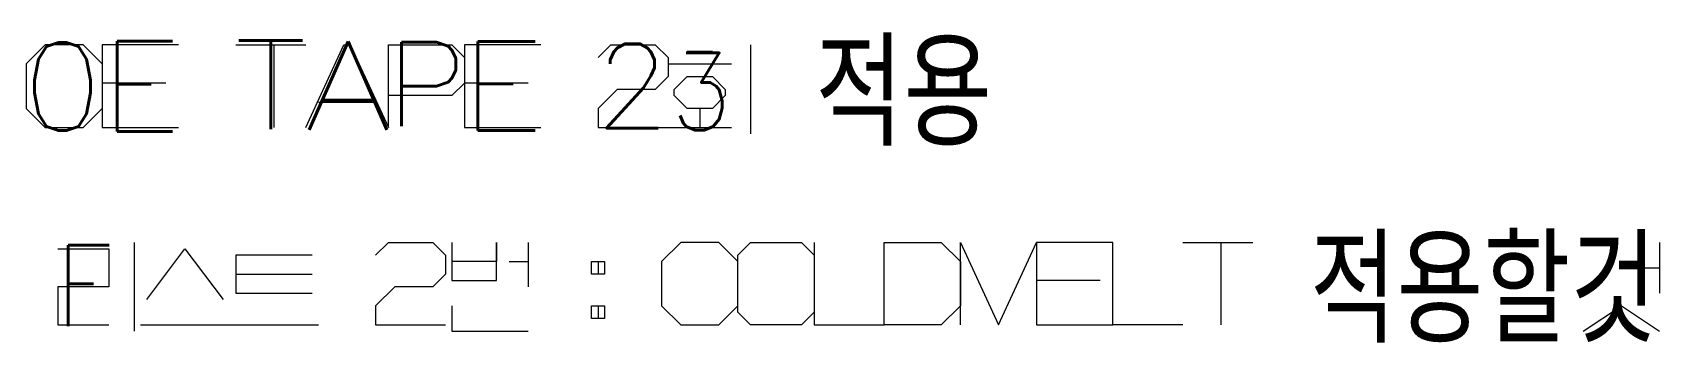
# Model space of a CAD drawing. Extents: x 0 to 174, y 0 to 33.
# Drawn here: x 48.113 to 51.352, y 13.984 to 14.602 of the extents above; entities that cross this region are included whole.
import ezdxf
from ezdxf.enums import TextEntityAlignment as Align

# ---------------------------------------------------------------- set-up
doc = ezdxf.new("R2010")
doc.units = 0
doc.layers.add('OCR_TEXT', color=6, linetype='Continuous')
doc.layers.add('PDF2_형상', color=157, linetype='Continuous', true_color=0x405f80)
doc.layers.add('YOLO_TEXT', color=3, linetype='Continuous', true_color=0x008230)
doc.styles.add('OCR_KOREAN', font='malgun.ttf')
doc.styles.add('OCR_LATIN', font='txt.shx')

msp = doc.modelspace()

# ---------------------------------------------------------------- linework, layer by layer
at = {"layer": 'PDF2_형상', "color": 7, "lineweight": 13}
for points in [[(48.2515, 14.5392), (48.2135, 14.5772), (48.1376, 14.5772), (48.0996, 14.5392), (48.0996, 14.4507), (48.1376, 14.4126), (48.2135, 14.4126), (48.2515, 14.4507)], [(48.4033, 14.5772), (48.2515, 14.5772), (48.2515, 14.4126), (48.4033, 14.4126)], [(48.5172, 14.5772), (48.6564, 14.5772)], [(48.5932, 14.5772), (48.5932, 14.4126)], [(48.6564, 14.4126), (48.7324, 14.5772), (48.745, 14.5772), (48.821, 14.4126), (48.821, 14.5772), (48.9475, 14.5772), (48.9728, 14.5519), (48.9728, 14.5012), (48.9475, 14.476), (48.821, 14.476)], [(49.1247, 14.5772), (48.9728, 14.5772), (48.9728, 14.4126), (49.1247, 14.4126)], [(49.2386, 14.5519), (49.2639, 14.5772), (49.3525, 14.5772), (49.3778, 14.5519), (49.3778, 14.5139), (49.3525, 14.4886), (49.2765, 14.4886), (49.2386, 14.4507), (49.2386, 14.4126), (49.3778, 14.4126), (49.5043, 14.4126)], [(49.5422, 14.5772), (49.5422, 14.4)], [(49.4157, 14.5646), (49.4664, 14.5646)], [(49.3778, 14.5392), (49.5043, 14.5392)], [(48.3781, 14.5012), (48.2515, 14.5012)], [(49.0993, 14.5012), (48.9728, 14.5012)], [(48.6818, 14.4633), (48.7957, 14.4633)], [(49.441, 14.4507), (49.441, 14.4126)], [(48.1629, 14.1708), (48.2642, 14.1708), (48.2642, 14.0949), (48.1629, 14.0949), (48.1629, 14.019), (48.2642, 14.019)], [(48.3147, 14.1835), (48.3147, 14.0064)], [(48.34, 14.0696), (48.416, 14.1708), (48.4919, 14.0696)], [(48.669, 14.1582), (48.5172, 14.1582), (48.5172, 14.0822), (48.669, 14.0822)], [(48.7957, 14.1582), (48.821, 14.1835), (48.9096, 14.1835), (48.9349, 14.1582), (48.9349, 14.1203), (48.9096, 14.0949), (48.8336, 14.0949), (48.7957, 14.0569), (48.7957, 14.019), (48.9349, 14.019)], [(48.9475, 14.1835), (48.9475, 14.1075), (49.0361, 14.1075), (49.0361, 14.1835), (49.0361, 14.1456), (48.9475, 14.1456)], [(49.0993, 14.1835), (49.0993, 14.0949)], [(49.5169, 14.1456), (49.479, 14.1835), (49.4031, 14.1835), (49.3651, 14.1456), (49.3651, 14.0569), (49.4031, 14.019), (49.479, 14.019), (49.5169, 14.0569)], [(49.6687, 14.1835), (49.6687, 14.019), (49.8081, 14.019)], [(49.9599, 14.019), (49.9599, 14.1835), (50.0358, 14.019), (50.1117, 14.1835), (50.1117, 14.019)], [(50.4028, 14.019), (50.2636, 14.019), (50.2636, 14.1835), (50.1117, 14.1835), (50.1117, 14.019), (50.2636, 14.019)], [(50.4028, 14.1835), (50.5419, 14.1835)], [(50.4787, 14.1835), (50.4787, 14.019)], [(51.3518, 14.1835), (51.3518, 14.0822)], [(49.0614, 14.1456), (49.0993, 14.1456)], [(49.2386, 14.1456), (49.2386, 14.1203)], [(51.3012, 14.1329), (51.3518, 14.1329)], [(48.5172, 14.1203), (48.669, 14.1203)], [(50.2382, 14.1075), (50.1117, 14.1075)], [(48.9475, 14.0569), (48.9475, 14.0064), (49.0993, 14.0064)], [(49.2386, 14.0569), (49.2386, 14.0317)], [(51.2, 14.0064), (51.276, 14.0569), (51.3518, 14.0064)], [(48.3274, 14.019), (48.5046, 14.019), (48.6818, 14.019)]]:
    msp.add_lwpolyline(points, dxfattribs=at)
for points in [[(49.4157, 14.5139), (49.4664, 14.5139), (49.4917, 14.4886), (49.4917, 14.476), (49.4664, 14.4507), (49.4157, 14.4507), (49.3904, 14.476), (49.3904, 14.4886)], [(49.5422, 14.1835), (49.6435, 14.1835), (49.6687, 14.1582), (49.6687, 14.0443), (49.6435, 14.019), (49.5422, 14.019), (49.5169, 14.0443), (49.5169, 14.1582)], [(49.8081, 14.1835), (49.9219, 14.1835), (49.9599, 14.1456), (49.9599, 14.0569), (49.9219, 14.019), (49.8081, 14.019)], [(49.2258, 14.1456), (49.2513, 14.1456), (49.2513, 14.1203), (49.2258, 14.1203)], [(49.2258, 14.0569), (49.2513, 14.0569), (49.2513, 14.0317), (49.2258, 14.0317)]]:
    msp.add_lwpolyline(points, close=True, dxfattribs=at)

# ---------------------------------------------------------------- texts
at = {"layer": 'OCR_TEXT', "style": 'OCR_KOREAN'}
for s, height, p, p2 in [('적용', 0.18281, (49.6708, 14.3957), (50.0229, 14.3957)), ('적용할것', 0.18368, (50.6559, 14.0035), (51.3467, 14.0035))]:
    msp.add_text(s, height=height, dxfattribs=at).set_placement(p, p2, align=Align.FIT)
at = {"layer": 'YOLO_TEXT', "style": 'OCR_LATIN'}
for s, height, p, p2 in [('0', 0.1756, (48.0922, 14.4065), (48.2523, 14.4065)), ('E', 0.1801, (48.2471, 14.4048), (48.4081, 14.4048)), ('T', 0.177, (48.5145, 14.409), (48.659, 14.409)), ('A', 0.1755, (48.6539, 14.4082), (48.8277, 14.4082)), ('P', 0.1675, (48.8165, 14.4151), (48.9784, 14.4151)), ('E', 0.1776, (48.9637, 14.4063), (49.1312, 14.4063)), ('2', 0.1683, (49.2334, 14.4113), (49.3804, 14.4113)), ('3', 0.1542, (49.3844, 14.4071), (49.5037, 14.4071)), ('F', 0.1611, (48.158, 14.0167), (48.2716, 14.0167))]:
    msp.add_text(s, height=height, dxfattribs=at).set_placement(p, p2, align=Align.FIT)

doc.saveas('drawing.dxf')
